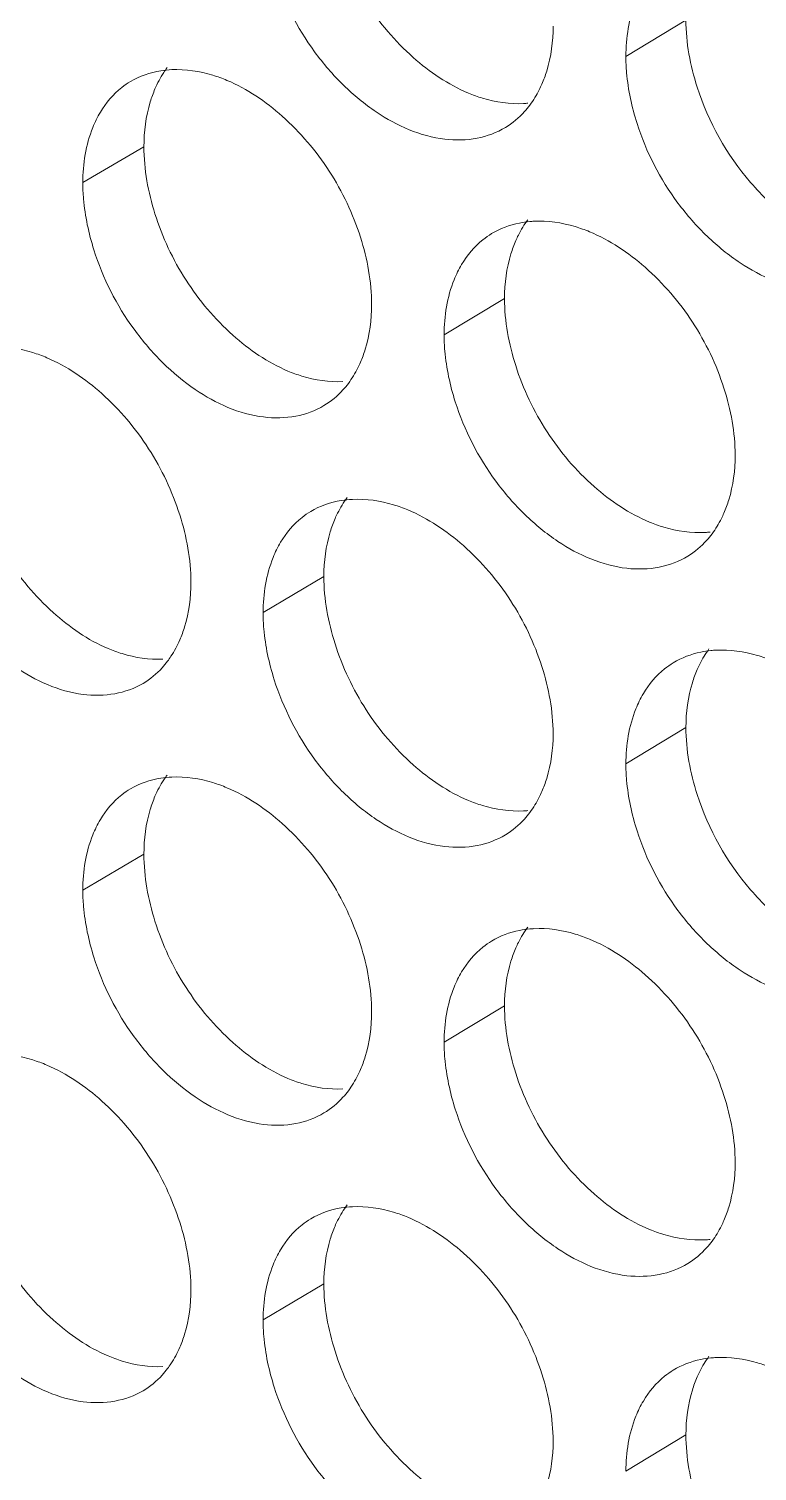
# Model space of a CAD drawing. Header units: millimetres. Extents: x 1177 to 4147, y 93 to 2194.
# Drawn here: x 2615.09 to 2623.2, y 972.95 to 989 of the extents above; entities that cross this region are included whole.
import ezdxf

# ---------------------------------------------------------------- set-up
doc = ezdxf.new("R2010")
doc.units = ezdxf.units.MM
doc.header["$LTSCALE"] = 0.1
doc.layers.get('0').update_dxf_attribs({"lineweight": 13})
doc.layers.add('标注', color=251, linetype='Continuous', lineweight=9)

# ---------------------------------------------------------------- blocks, each defined once
blk = doc.blocks.new('02')
at = {"layer": '标注'}
for p, q in [((4515.425, 1004.27), (4514.47, 1003.691)), ((4506.808, 1002.255), (4505.836, 1001.684)), ((4506.808, 1002.255), (4505.836, 1001.684)), ((4512.541, 999.841), (4511.58, 999.265)), ((4512.541, 999.841), (4511.58, 999.265)), ((4509.669, 995.42), (4508.703, 994.846)), ((4515.425, 993.02), (4514.47, 992.441)), ((4506.808, 991.005), (4505.836, 990.434)), ((4512.541, 988.591), (4511.58, 988.015)), ((4509.669, 984.17), (4508.703, 983.596)), ((4515.425, 981.77), (4514.47, 981.191))]:
    blk.add_line(p, q, dxfattribs=at)
for centre, radius, start, end in [((4512.763, 1004.58), 1.64, 272.8765, 275.2009), ((4513.09, 999.418), 1.654, 92.9003, 95.1818), ((4513.09, 999.418), 1.654, 92.9003, 95.1818), ((4515.644, 997.767), 1.649, 272.9969, 275.7719), ((4515.644, 997.767), 1.649, 272.9969, 275.7719), ((4515.989, 992.589), 1.662, 93.0207, 95.749), ((4512.763, 993.33), 1.64, 272.8765, 275.2009), ((4513.09, 988.168), 1.654, 92.9003, 95.1818), ((4515.644, 986.517), 1.649, 272.9969, 275.7719), ((4515.989, 981.339), 1.662, 93.0207, 95.749)]:
    blk.add_arc(centre, radius, start, end, dxfattribs=at)
for points, knots in [([(4509.669, 1006.67), (4509.669, 1006.309), (4509.808, 1005.56), (4510.296, 1004.526), (4511.027, 1003.664), (4511.644, 1003.243), (4511.966, 1003.108)], [0, 0, 0, 0, 0.243882, 0.505596, 0.764283, 1, 1, 1, 1]), ([(4508.88, 1005.028), (4509.023, 1004.578), (4509.35, 1003.933), (4509.962, 1003.227), (4510.615, 1002.683), (4511.366, 1002.348), (4512.099, 1002.362), (4512.418, 1002.479), (4512.556, 1002.562)], [0, 0, 0, 0, 0.285826, 0.427621, 0.562871, 0.799523, 0.902937, 1, 1, 1, 1]), ([(4514.748, 1004.807), (4514.702, 1004.73), (4514.532, 1004.382), (4514.47, 1003.987), (4514.47, 1003.691)], [0, 0, 0, 0, 0.232969, 1, 1, 1, 1]), ([(4515.425, 1004.27), (4515.425, 1003.909), (4515.6, 1002.97), (4516.216, 1001.874), (4517.032, 1001.1), (4517.5, 1000.817), (4517.74, 1000.719)], [0, 0, 0, 0, 0.243755, 0.63494, 0.825083, 1, 1, 1, 1]), ([(4513.134, 1003.251), (4513.164, 1003.318), (4513.272, 1003.613), (4513.313, 1003.931), (4513.313, 1004.17)], [0, 0, 0, 0, 0.235903, 1, 1, 1, 1]), ([(4514.47, 1003.691), (4514.47, 1003.605), (4514.487, 1003.243), (4514.564, 1002.886), (4514.648, 1002.624)], [0, 0, 0, 0, 0.239271, 1, 1, 1, 1]), ([(4507.251, 1003.481), (4507.192, 1003.478), (4506.965, 1003.456), (4506.741, 1003.38), (4506.595, 1003.294)], [0, 0, 0, 0, 0.258729, 1, 1, 1, 1]), ([(4507.251, 1003.481), (4507.192, 1003.478), (4506.965, 1003.456), (4506.741, 1003.38), (4506.595, 1003.294)], [0, 0, 0, 0, 0.258729, 1, 1, 1, 1]), ([(4507.178, 1003.513), (4507.159, 1003.487), (4507.084, 1003.381), (4507.023, 1003.265), (4506.984, 1003.175)], [0, 0, 0, 0, 0.244083, 1, 1, 1, 1]), ([(4507.178, 1003.513), (4507.159, 1003.487), (4507.084, 1003.381), (4507.023, 1003.265), (4506.984, 1003.175)], [0, 0, 0, 0, 0.244083, 1, 1, 1, 1]), ([(4508.128, 1003.311), (4508.055, 1003.342), (4507.774, 1003.445), (4507.471, 1003.491), (4507.251, 1003.481)], [0, 0, 0, 0, 0.26624, 1, 1, 1, 1]), ([(4508.128, 1003.311), (4508.055, 1003.342), (4507.774, 1003.445), (4507.471, 1003.491), (4507.251, 1003.481)], [0, 0, 0, 0, 0.26624, 1, 1, 1, 1]), ([(4510.428, 999.747), (4510.428, 1000.108), (4510.288, 1000.857), (4509.799, 1001.891), (4509.067, 1002.753), (4508.45, 1003.176), (4508.128, 1003.311)], [0, 0, 0, 0, 0.243745, 0.505466, 0.764291, 1, 1, 1, 1]), ([(4510.428, 999.747), (4510.428, 1000.108), (4510.288, 1000.857), (4509.799, 1001.891), (4509.067, 1002.753), (4508.45, 1003.176), (4508.128, 1003.311)], [0, 0, 0, 0, 0.243745, 0.505466, 0.764291, 1, 1, 1, 1]), ([(4506.595, 1003.294), (4506.547, 1003.265), (4506.356, 1003.135), (4506.204, 1002.952), (4506.115, 1002.803)], [0, 0, 0, 0, 0.245038, 1, 1, 1, 1]), ([(4506.595, 1003.294), (4506.547, 1003.265), (4506.356, 1003.135), (4506.204, 1002.952), (4506.115, 1002.803)], [0, 0, 0, 0, 0.245038, 1, 1, 1, 1]), ([(4506.984, 1003.175), (4506.955, 1003.107), (4506.848, 1002.812), (4506.808, 1002.495), (4506.808, 1002.255)], [0, 0, 0, 0, 0.235516, 1, 1, 1, 1]), ([(4506.984, 1003.175), (4506.955, 1003.107), (4506.848, 1002.812), (4506.808, 1002.495), (4506.808, 1002.255)], [0, 0, 0, 0, 0.235516, 1, 1, 1, 1]), ([(4511.966, 1003.108), (4512.039, 1003.078), (4512.321, 1002.976), (4512.625, 1002.931), (4512.845, 1002.942)], [0, 0, 0, 0, 0.265834, 1, 1, 1, 1]), ([(4512.944, 1002.918), (4513, 1002.995), (4513.067, 1003.105), (4513.121, 1003.22), (4513.134, 1003.251)], [0, 0, 0, 0, 0.743715, 1, 1, 1, 1]), ([(4512.556, 1002.562), (4512.668, 1002.63), (4512.806, 1002.745), (4512.917, 1002.882), (4512.944, 1002.918)], [0, 0, 0, 0, 0.744496, 1, 1, 1, 1]), ([(4506.115, 1002.803), (4506.069, 1002.726), (4505.898, 1002.377), (4505.836, 1001.981), (4505.836, 1001.684)], [0, 0, 0, 0, 0.232263, 1, 1, 1, 1]), ([(4506.115, 1002.803), (4506.069, 1002.726), (4505.898, 1002.377), (4505.836, 1001.981), (4505.836, 1001.684)], [0, 0, 0, 0, 0.232263, 1, 1, 1, 1]), ([(4514.648, 1002.624), (4514.793, 1002.173), (4515.124, 1001.527), (4515.744, 1000.824), (4516.404, 1000.282), (4517.165, 999.953), (4517.903, 999.975), (4518.224, 1000.096), (4518.362, 1000.181)], [0, 0, 0, 0, 0.285015, 0.426566, 0.56171, 0.798641, 0.902454, 1, 1, 1, 1]), ([(4506.808, 1002.255), (4506.808, 1001.894), (4506.946, 1001.145), (4507.432, 1000.111), (4508.16, 999.247), (4508.775, 998.824), (4509.096, 998.688)], [0, 0, 0, 0, 0.24405, 0.505923, 0.764587, 1, 1, 1, 1]), ([(4506.808, 1002.255), (4506.808, 1001.894), (4506.946, 1001.145), (4507.432, 1000.111), (4508.16, 999.247), (4508.775, 998.824), (4509.096, 998.688)], [0, 0, 0, 0, 0.24405, 0.505923, 0.764587, 1, 1, 1, 1]), ([(4505.836, 1001.684), (4505.836, 1001.597), (4505.853, 1001.236), (4505.93, 1000.878), (4506.013, 1000.615)], [0, 0, 0, 0, 0.239158, 1, 1, 1, 1]), ([(4505.836, 1001.684), (4505.836, 1001.597), (4505.853, 1001.236), (4505.93, 1000.878), (4506.013, 1000.615)], [0, 0, 0, 0, 0.239158, 1, 1, 1, 1]), ([(4512.941, 1001.065), (4512.887, 1001.06), (4512.676, 1001.03), (4512.472, 1000.954), (4512.336, 1000.873)], [0, 0, 0, 0, 0.257466, 1, 1, 1, 1]), ([(4512.941, 1001.065), (4512.887, 1001.06), (4512.676, 1001.03), (4512.472, 1000.954), (4512.336, 1000.873)], [0, 0, 0, 0, 0.257466, 1, 1, 1, 1]), ([(4512.909, 1001.093), (4512.852, 1001.017), (4512.786, 1000.907), (4512.732, 1000.792), (4512.719, 1000.762)], [0, 0, 0, 0, 0.743694, 1, 1, 1, 1]), ([(4512.909, 1001.093), (4512.852, 1001.017), (4512.786, 1000.907), (4512.732, 1000.792), (4512.719, 1000.762)], [0, 0, 0, 0, 0.743694, 1, 1, 1, 1]), ([(4513.891, 1000.904), (4513.817, 1000.934), (4513.533, 1001.036), (4513.228, 1001.081), (4513.007, 1001.069)], [0, 0, 0, 0, 0.265915, 1, 1, 1, 1]), ([(4513.891, 1000.904), (4513.817, 1000.934), (4513.533, 1001.036), (4513.228, 1001.081), (4513.007, 1001.069)], [0, 0, 0, 0, 0.265915, 1, 1, 1, 1]), ([(4512.336, 1000.873), (4512.288, 1000.844), (4512.099, 1000.713), (4511.948, 1000.531), (4511.859, 1000.382)], [0, 0, 0, 0, 0.245262, 1, 1, 1, 1]), ([(4512.336, 1000.873), (4512.288, 1000.844), (4512.099, 1000.713), (4511.948, 1000.531), (4511.859, 1000.382)], [0, 0, 0, 0, 0.245262, 1, 1, 1, 1]), ([(4516.208, 997.35), (4516.208, 997.711), (4516.067, 998.46), (4515.574, 999.491), (4514.836, 1000.351), (4514.214, 1000.77), (4513.891, 1000.904)], [0, 0, 0, 0, 0.243409, 0.504813, 0.763684, 1, 1, 1, 1]), ([(4516.208, 997.35), (4516.208, 997.711), (4516.067, 998.46), (4515.574, 999.491), (4514.836, 1000.351), (4514.214, 1000.77), (4513.891, 1000.904)], [0, 0, 0, 0, 0.243409, 0.504813, 0.763684, 1, 1, 1, 1]), ([(4506.013, 1000.615), (4506.155, 1000.165), (4506.48, 999.521), (4507.089, 998.814), (4507.737, 998.268), (4508.484, 997.931), (4509.215, 997.941), (4509.533, 998.056), (4509.67, 998.138)], [0, 0, 0, 0, 0.286235, 0.428153, 0.563457, 0.799968, 0.903181, 1, 1, 1, 1]), ([(4506.013, 1000.615), (4506.155, 1000.165), (4506.48, 999.521), (4507.089, 998.814), (4507.737, 998.268), (4508.484, 997.931), (4509.215, 997.941), (4509.533, 998.056), (4509.67, 998.138)], [0, 0, 0, 0, 0.286235, 0.428153, 0.563457, 0.799968, 0.903181, 1, 1, 1, 1]), ([(4512.719, 1000.762), (4512.69, 1000.694), (4512.582, 1000.399), (4512.541, 1000.081), (4512.541, 999.841)], [0, 0, 0, 0, 0.235813, 1, 1, 1, 1]), ([(4512.719, 1000.762), (4512.69, 1000.694), (4512.582, 1000.399), (4512.541, 1000.081), (4512.541, 999.841)], [0, 0, 0, 0, 0.235813, 1, 1, 1, 1]), ([(4511.859, 1000.382), (4511.813, 1000.305), (4511.643, 999.957), (4511.58, 999.562), (4511.58, 999.265)], [0, 0, 0, 0, 0.232735, 1, 1, 1, 1]), ([(4511.859, 1000.382), (4511.813, 1000.305), (4511.643, 999.957), (4511.58, 999.562), (4511.58, 999.265)], [0, 0, 0, 0, 0.232735, 1, 1, 1, 1]), ([(4510.25, 998.828), (4510.28, 998.896), (4510.387, 999.19), (4510.428, 999.508), (4510.428, 999.747)], [0, 0, 0, 0, 0.235754, 1, 1, 1, 1]), ([(4510.25, 998.828), (4510.28, 998.896), (4510.387, 999.19), (4510.428, 999.508), (4510.428, 999.747)], [0, 0, 0, 0, 0.235754, 1, 1, 1, 1]), ([(4512.541, 999.841), (4512.541, 999.48), (4512.681, 998.732), (4513.171, 997.699), (4513.905, 996.838), (4514.524, 996.419), (4514.847, 996.285)], [0, 0, 0, 0, 0.243714, 0.505271, 0.763981, 1, 1, 1, 1]), ([(4512.541, 999.841), (4512.541, 999.48), (4512.681, 998.732), (4513.171, 997.699), (4513.905, 996.838), (4514.524, 996.419), (4514.847, 996.285)], [0, 0, 0, 0, 0.243714, 0.505271, 0.763981, 1, 1, 1, 1]), ([(4511.58, 999.265), (4511.58, 999.179), (4511.597, 998.817), (4511.675, 998.46), (4511.758, 998.198)], [0, 0, 0, 0, 0.239233, 1, 1, 1, 1]), ([(4511.58, 999.265), (4511.58, 999.179), (4511.597, 998.817), (4511.675, 998.46), (4511.758, 998.198)], [0, 0, 0, 0, 0.239233, 1, 1, 1, 1]), ([(4505.264, 998.9), (4505.191, 998.931), (4504.912, 999.035), (4504.609, 999.082), (4504.391, 999.072)], [0, 0, 0, 0, 0.266406, 1, 1, 1, 1]), ([(4507.555, 995.331), (4507.555, 995.692), (4507.415, 996.441), (4506.928, 997.475), (4506.199, 998.34), (4505.585, 998.764), (4505.264, 998.9)], [0, 0, 0, 0, 0.243914, 0.505794, 0.764596, 1, 1, 1, 1]), ([(4510.058, 998.492), (4510.115, 998.569), (4510.183, 998.68), (4510.237, 998.797), (4510.25, 998.828)], [0, 0, 0, 0, 0.74354, 1, 1, 1, 1]), ([(4510.058, 998.492), (4510.115, 998.569), (4510.183, 998.68), (4510.237, 998.797), (4510.25, 998.828)], [0, 0, 0, 0, 0.74354, 1, 1, 1, 1]), ([(4509.096, 998.688), (4509.169, 998.658), (4509.449, 998.555), (4509.753, 998.509), (4509.971, 998.52)], [0, 0, 0, 0, 0.265996, 1, 1, 1, 1]), ([(4509.096, 998.688), (4509.169, 998.658), (4509.449, 998.555), (4509.753, 998.509), (4509.971, 998.52)], [0, 0, 0, 0, 0.265996, 1, 1, 1, 1]), ([(4509.67, 998.138), (4509.782, 998.205), (4509.92, 998.32), (4510.031, 998.456), (4510.058, 998.492)], [0, 0, 0, 0, 0.744409, 1, 1, 1, 1]), ([(4509.67, 998.138), (4509.782, 998.205), (4509.92, 998.32), (4510.031, 998.456), (4510.058, 998.492)], [0, 0, 0, 0, 0.744409, 1, 1, 1, 1]), ([(4511.758, 998.198), (4511.902, 997.747), (4512.231, 997.102), (4512.847, 996.397), (4513.504, 995.854), (4514.26, 995.522), (4514.996, 995.54), (4515.316, 995.659), (4515.454, 995.743)], [0, 0, 0, 0, 0.28542, 0.427092, 0.562289, 0.79908, 0.902694, 1, 1, 1, 1]), ([(4511.758, 998.198), (4511.902, 997.747), (4512.231, 997.102), (4512.847, 996.397), (4513.504, 995.854), (4514.26, 995.522), (4514.996, 995.54), (4515.316, 995.659), (4515.454, 995.743)], [0, 0, 0, 0, 0.28542, 0.427092, 0.562289, 0.79908, 0.902694, 1, 1, 1, 1]), ([(4503.958, 997.847), (4503.958, 997.486), (4504.096, 996.737), (4504.579, 995.702), (4505.304, 994.836), (4505.917, 994.411), (4506.237, 994.275)], [0, 0, 0, 0, 0.244219, 0.506251, 0.764892, 1, 1, 1, 1]), ([(4516.029, 996.43), (4516.059, 996.498), (4516.167, 996.793), (4516.208, 997.11), (4516.208, 997.35)], [0, 0, 0, 0, 0.236051, 1, 1, 1, 1]), ([(4516.029, 996.43), (4516.059, 996.498), (4516.167, 996.793), (4516.208, 997.11), (4516.208, 997.35)], [0, 0, 0, 0, 0.236051, 1, 1, 1, 1]), ([(4510.038, 996.675), (4509.981, 996.598), (4509.913, 996.487), (4509.859, 996.37), (4509.846, 996.34)], [0, 0, 0, 0, 0.74352, 1, 1, 1, 1]), ([(4509.46, 996.455), (4509.412, 996.426), (4509.222, 996.295), (4509.07, 996.113), (4508.981, 995.964)], [0, 0, 0, 0, 0.245151, 1, 1, 1, 1]), ([(4510.123, 996.647), (4510.064, 996.644), (4509.833, 996.621), (4509.608, 996.543), (4509.46, 996.455)], [0, 0, 0, 0, 0.258753, 1, 1, 1, 1]), ([(4511.004, 996.479), (4510.93, 996.51), (4510.648, 996.612), (4510.343, 996.658), (4510.123, 996.647)], [0, 0, 0, 0, 0.266077, 1, 1, 1, 1]), ([(4513.313, 992.92), (4513.313, 993.281), (4513.172, 994.03), (4512.681, 995.063), (4511.946, 995.924), (4511.327, 996.344), (4511.004, 996.479)], [0, 0, 0, 0, 0.243576, 0.505139, 0.763987, 1, 1, 1, 1]), ([(4515.841, 996.101), (4515.897, 996.177), (4515.963, 996.286), (4516.016, 996.4), (4516.029, 996.43)], [0, 0, 0, 0, 0.743887, 1, 1, 1, 1]), ([(4515.841, 996.101), (4515.897, 996.177), (4515.963, 996.286), (4516.016, 996.4), (4516.029, 996.43)], [0, 0, 0, 0, 0.743887, 1, 1, 1, 1]), ([(4503.157, 996.209), (4503.298, 995.76), (4503.621, 995.115), (4504.227, 994.408), (4504.871, 993.861), (4505.614, 993.521), (4506.341, 993.527), (4506.658, 993.64), (4506.795, 993.72)], [0, 0, 0, 0, 0.286646, 0.428688, 0.564047, 0.800418, 0.903427, 1, 1, 1, 1]), ([(4509.846, 996.34), (4509.817, 996.272), (4509.709, 995.977), (4509.669, 995.66), (4509.669, 995.42)], [0, 0, 0, 0, 0.235665, 1, 1, 1, 1]), ([(4514.847, 996.285), (4514.921, 996.255), (4515.204, 996.153), (4515.51, 996.109), (4515.73, 996.121)], [0, 0, 0, 0, 0.265674, 1, 1, 1, 1]), ([(4514.847, 996.285), (4514.921, 996.255), (4515.204, 996.153), (4515.51, 996.109), (4515.73, 996.121)], [0, 0, 0, 0, 0.265674, 1, 1, 1, 1]), ([(4515.454, 995.743), (4515.566, 995.811), (4515.703, 995.928), (4515.814, 996.065), (4515.841, 996.101)], [0, 0, 0, 0, 0.744581, 1, 1, 1, 1]), ([(4515.454, 995.743), (4515.566, 995.811), (4515.703, 995.928), (4515.814, 996.065), (4515.841, 996.101)], [0, 0, 0, 0, 0.744581, 1, 1, 1, 1]), ([(4508.981, 995.964), (4508.935, 995.887), (4508.765, 995.538), (4508.703, 995.143), (4508.703, 994.846)], [0, 0, 0, 0, 0.2325, 1, 1, 1, 1]), ([(4507.378, 994.412), (4507.407, 994.48), (4507.514, 994.774), (4507.555, 995.091), (4507.555, 995.331)], [0, 0, 0, 0, 0.235606, 1, 1, 1, 1]), ([(4509.669, 995.42), (4509.669, 995.059), (4509.808, 994.31), (4510.296, 993.276), (4511.027, 992.414), (4511.644, 991.993), (4511.966, 991.858)], [0, 0, 0, 0, 0.243882, 0.505596, 0.764283, 1, 1, 1, 1]), ([(4508.703, 994.846), (4508.703, 994.76), (4508.719, 994.398), (4508.797, 994.04), (4508.88, 993.778)], [0, 0, 0, 0, 0.239196, 1, 1, 1, 1]), ([(4507.183, 994.073), (4507.202, 994.098), (4507.277, 994.205), (4507.339, 994.321), (4507.378, 994.412)], [0, 0, 0, 0, 0.244103, 1, 1, 1, 1]), ([(4506.237, 994.275), (4506.31, 994.244), (4506.589, 994.141), (4506.891, 994.095), (4507.109, 994.105)], [0, 0, 0, 0, 0.26616, 1, 1, 1, 1]), ([(4515.823, 994.243), (4515.769, 994.237), (4515.56, 994.206), (4515.358, 994.129), (4515.224, 994.048)], [0, 0, 0, 0, 0.257249, 1, 1, 1, 1]), ([(4515.791, 994.268), (4515.735, 994.193), (4515.67, 994.084), (4515.616, 993.97), (4515.604, 993.94)], [0, 0, 0, 0, 0.743867, 1, 1, 1, 1]), ([(4516.789, 994.085), (4516.715, 994.115), (4516.43, 994.216), (4516.123, 994.26), (4515.901, 994.249)], [0, 0, 0, 0, 0.265755, 1, 1, 1, 1]), ([(4506.795, 993.72), (4506.907, 993.787), (4507.045, 993.901), (4507.156, 994.037), (4507.183, 994.073)], [0, 0, 0, 0, 0.744319, 1, 1, 1, 1]), ([(4515.224, 994.048), (4515.176, 994.019), (4514.988, 993.887), (4514.837, 993.706), (4514.748, 993.557)], [0, 0, 0, 0, 0.24537, 1, 1, 1, 1]), ([(4515.604, 993.94), (4515.574, 993.872), (4515.466, 993.577), (4515.425, 993.259), (4515.425, 993.02)], [0, 0, 0, 0, 0.235961, 1, 1, 1, 1]), ([(4508.88, 993.778), (4509.023, 993.328), (4509.35, 992.683), (4509.962, 991.977), (4510.615, 991.433), (4511.366, 991.098), (4512.099, 991.112), (4512.418, 991.229), (4512.556, 991.312)], [0, 0, 0, 0, 0.285826, 0.427621, 0.562871, 0.799523, 0.902937, 1, 1, 1, 1]), ([(4514.748, 993.557), (4514.702, 993.48), (4514.532, 993.132), (4514.47, 992.737), (4514.47, 992.441)], [0, 0, 0, 0, 0.232969, 1, 1, 1, 1]), ([(4515.425, 993.02), (4515.425, 992.659), (4515.6, 991.72), (4516.216, 990.624), (4517.032, 989.85), (4517.5, 989.567), (4517.74, 989.469)], [0, 0, 0, 0, 0.243755, 0.63494, 0.825083, 1, 1, 1, 1]), ([(4513.134, 992.001), (4513.164, 992.068), (4513.272, 992.363), (4513.313, 992.681), (4513.313, 992.92)], [0, 0, 0, 0, 0.235903, 1, 1, 1, 1]), ([(4514.47, 992.441), (4514.47, 992.355), (4514.487, 991.993), (4514.564, 991.636), (4514.648, 991.374)], [0, 0, 0, 0, 0.239271, 1, 1, 1, 1]), ([(4507.251, 992.231), (4507.192, 992.228), (4506.965, 992.206), (4506.741, 992.13), (4506.595, 992.044)], [0, 0, 0, 0, 0.258729, 1, 1, 1, 1]), ([(4507.178, 992.263), (4507.159, 992.237), (4507.084, 992.131), (4507.023, 992.015), (4506.984, 991.925)], [0, 0, 0, 0, 0.244083, 1, 1, 1, 1]), ([(4508.128, 992.061), (4508.055, 992.092), (4507.774, 992.195), (4507.471, 992.241), (4507.251, 992.231)], [0, 0, 0, 0, 0.26624, 1, 1, 1, 1]), ([(4506.595, 992.044), (4506.547, 992.015), (4506.356, 991.885), (4506.204, 991.702), (4506.115, 991.553)], [0, 0, 0, 0, 0.245038, 1, 1, 1, 1]), ([(4506.984, 991.925), (4506.955, 991.857), (4506.848, 991.562), (4506.808, 991.245), (4506.808, 991.005)], [0, 0, 0, 0, 0.235516, 1, 1, 1, 1]), ([(4510.428, 988.497), (4510.428, 988.858), (4510.288, 989.607), (4509.799, 990.641), (4509.067, 991.503), (4508.45, 991.926), (4508.128, 992.061)], [0, 0, 0, 0, 0.243745, 0.505466, 0.764291, 1, 1, 1, 1]), ([(4511.966, 991.858), (4512.039, 991.828), (4512.321, 991.726), (4512.625, 991.681), (4512.845, 991.692)], [0, 0, 0, 0, 0.265834, 1, 1, 1, 1]), ([(4512.944, 991.668), (4513, 991.745), (4513.067, 991.855), (4513.121, 991.97), (4513.134, 992.001)], [0, 0, 0, 0, 0.743715, 1, 1, 1, 1]), ([(4512.556, 991.312), (4512.668, 991.38), (4512.806, 991.495), (4512.917, 991.632), (4512.944, 991.668)], [0, 0, 0, 0, 0.744496, 1, 1, 1, 1]), ([(4506.115, 991.553), (4506.069, 991.476), (4505.898, 991.127), (4505.836, 990.731), (4505.836, 990.434)], [0, 0, 0, 0, 0.232263, 1, 1, 1, 1]), ([(4514.648, 991.374), (4514.793, 990.923), (4515.124, 990.277), (4515.744, 989.574), (4516.404, 989.032), (4517.165, 988.703), (4517.903, 988.725), (4518.224, 988.846), (4518.362, 988.931)], [0, 0, 0, 0, 0.285015, 0.426566, 0.56171, 0.798641, 0.902454, 1, 1, 1, 1]), ([(4506.808, 991.005), (4506.808, 990.644), (4506.946, 989.895), (4507.432, 988.861), (4508.16, 987.997), (4508.775, 987.574), (4509.096, 987.438)], [0, 0, 0, 0, 0.24405, 0.505923, 0.764587, 1, 1, 1, 1]), ([(4505.836, 990.434), (4505.836, 990.347), (4505.853, 989.986), (4505.93, 989.628), (4506.013, 989.365)], [0, 0, 0, 0, 0.239158, 1, 1, 1, 1]), ([(4512.941, 989.815), (4512.887, 989.81), (4512.676, 989.78), (4512.472, 989.704), (4512.336, 989.623)], [0, 0, 0, 0, 0.257466, 1, 1, 1, 1]), ([(4512.909, 989.843), (4512.852, 989.767), (4512.786, 989.657), (4512.732, 989.542), (4512.719, 989.512)], [0, 0, 0, 0, 0.743694, 1, 1, 1, 1]), ([(4513.891, 989.654), (4513.817, 989.684), (4513.533, 989.786), (4513.228, 989.831), (4513.007, 989.819)], [0, 0, 0, 0, 0.265915, 1, 1, 1, 1]), ([(4512.336, 989.623), (4512.288, 989.594), (4512.099, 989.463), (4511.948, 989.281), (4511.859, 989.132)], [0, 0, 0, 0, 0.245262, 1, 1, 1, 1]), ([(4516.208, 986.1), (4516.208, 986.461), (4516.067, 987.21), (4515.574, 988.241), (4514.836, 989.101), (4514.214, 989.52), (4513.891, 989.654)], [0, 0, 0, 0, 0.243409, 0.504813, 0.763684, 1, 1, 1, 1]), ([(4506.013, 989.365), (4506.155, 988.915), (4506.48, 988.271), (4507.089, 987.564), (4507.737, 987.018), (4508.484, 986.681), (4509.215, 986.691), (4509.533, 986.806), (4509.67, 986.888)], [0, 0, 0, 0, 0.286235, 0.428153, 0.563457, 0.799968, 0.903181, 1, 1, 1, 1]), ([(4512.719, 989.512), (4512.69, 989.444), (4512.582, 989.149), (4512.541, 988.831), (4512.541, 988.591)], [0, 0, 0, 0, 0.235813, 1, 1, 1, 1]), ([(4511.859, 989.132), (4511.813, 989.055), (4511.643, 988.707), (4511.58, 988.312), (4511.58, 988.015)], [0, 0, 0, 0, 0.232735, 1, 1, 1, 1]), ([(4510.25, 987.578), (4510.28, 987.646), (4510.387, 987.94), (4510.428, 988.258), (4510.428, 988.497)], [0, 0, 0, 0, 0.235754, 1, 1, 1, 1]), ([(4512.541, 988.591), (4512.541, 988.23), (4512.681, 987.482), (4513.171, 986.449), (4513.905, 985.588), (4514.524, 985.169), (4514.847, 985.035)], [0, 0, 0, 0, 0.243714, 0.505271, 0.763981, 1, 1, 1, 1]), ([(4511.58, 988.015), (4511.58, 987.929), (4511.597, 987.567), (4511.675, 987.21), (4511.758, 986.948)], [0, 0, 0, 0, 0.239233, 1, 1, 1, 1]), ([(4505.264, 987.65), (4505.191, 987.681), (4504.912, 987.785), (4504.609, 987.832), (4504.391, 987.822)], [0, 0, 0, 0, 0.266406, 1, 1, 1, 1]), ([(4507.555, 984.081), (4507.555, 984.442), (4507.415, 985.191), (4506.928, 986.225), (4506.199, 987.09), (4505.585, 987.514), (4505.264, 987.65)], [0, 0, 0, 0, 0.243914, 0.505794, 0.764596, 1, 1, 1, 1]), ([(4510.058, 987.242), (4510.115, 987.319), (4510.183, 987.43), (4510.237, 987.547), (4510.25, 987.578)], [0, 0, 0, 0, 0.74354, 1, 1, 1, 1]), ([(4509.096, 987.438), (4509.169, 987.408), (4509.449, 987.305), (4509.753, 987.259), (4509.971, 987.27)], [0, 0, 0, 0, 0.265996, 1, 1, 1, 1]), ([(4509.67, 986.888), (4509.782, 986.955), (4509.92, 987.07), (4510.031, 987.206), (4510.058, 987.242)], [0, 0, 0, 0, 0.744409, 1, 1, 1, 1]), ([(4511.758, 986.948), (4511.902, 986.497), (4512.231, 985.852), (4512.847, 985.147), (4513.504, 984.604), (4514.26, 984.272), (4514.996, 984.29), (4515.316, 984.409), (4515.454, 984.493)], [0, 0, 0, 0, 0.28542, 0.427092, 0.562289, 0.79908, 0.902694, 1, 1, 1, 1]), ([(4503.958, 986.597), (4503.958, 986.236), (4504.096, 985.487), (4504.579, 984.452), (4505.304, 983.586), (4505.917, 983.161), (4506.237, 983.025)], [0, 0, 0, 0, 0.244219, 0.506251, 0.764892, 1, 1, 1, 1]), ([(4516.029, 985.18), (4516.059, 985.248), (4516.167, 985.543), (4516.208, 985.86), (4516.208, 986.1)], [0, 0, 0, 0, 0.236051, 1, 1, 1, 1]), ([(4510.038, 985.425), (4509.981, 985.348), (4509.913, 985.237), (4509.859, 985.12), (4509.846, 985.09)], [0, 0, 0, 0, 0.74352, 1, 1, 1, 1]), ([(4509.46, 985.205), (4509.412, 985.176), (4509.222, 985.045), (4509.07, 984.863), (4508.981, 984.714)], [0, 0, 0, 0, 0.245151, 1, 1, 1, 1]), ([(4510.123, 985.397), (4510.064, 985.394), (4509.833, 985.371), (4509.608, 985.293), (4509.46, 985.205)], [0, 0, 0, 0, 0.258753, 1, 1, 1, 1]), ([(4511.004, 985.229), (4510.93, 985.26), (4510.648, 985.362), (4510.343, 985.408), (4510.123, 985.397)], [0, 0, 0, 0, 0.266077, 1, 1, 1, 1]), ([(4513.313, 981.67), (4513.313, 982.031), (4513.172, 982.78), (4512.681, 983.813), (4511.946, 984.674), (4511.327, 985.094), (4511.004, 985.229)], [0, 0, 0, 0, 0.243576, 0.505139, 0.763987, 1, 1, 1, 1]), ([(4509.846, 985.09), (4509.817, 985.022), (4509.709, 984.727), (4509.669, 984.41), (4509.669, 984.17)], [0, 0, 0, 0, 0.235665, 1, 1, 1, 1]), ([(4514.847, 985.035), (4514.921, 985.005), (4515.204, 984.903), (4515.51, 984.859), (4515.73, 984.871)], [0, 0, 0, 0, 0.265674, 1, 1, 1, 1]), ([(4515.841, 984.851), (4515.897, 984.927), (4515.963, 985.036), (4516.016, 985.15), (4516.029, 985.18)], [0, 0, 0, 0, 0.743887, 1, 1, 1, 1]), ([(4503.157, 984.959), (4503.298, 984.51), (4503.621, 983.865), (4504.227, 983.158), (4504.871, 982.611), (4505.614, 982.271), (4506.341, 982.277), (4506.658, 982.39), (4506.795, 982.47)], [0, 0, 0, 0, 0.286646, 0.428688, 0.564047, 0.800418, 0.903427, 1, 1, 1, 1]), ([(4515.454, 984.493), (4515.566, 984.561), (4515.703, 984.678), (4515.814, 984.815), (4515.841, 984.851)], [0, 0, 0, 0, 0.744581, 1, 1, 1, 1]), ([(4508.981, 984.714), (4508.935, 984.637), (4508.765, 984.288), (4508.703, 983.893), (4508.703, 983.596)], [0, 0, 0, 0, 0.2325, 1, 1, 1, 1]), ([(4507.378, 983.162), (4507.407, 983.23), (4507.514, 983.524), (4507.555, 983.841), (4507.555, 984.081)], [0, 0, 0, 0, 0.235606, 1, 1, 1, 1]), ([(4509.669, 984.17), (4509.669, 983.809), (4509.808, 983.06), (4510.296, 982.026), (4511.027, 981.164), (4511.644, 980.743), (4511.966, 980.608)], [0, 0, 0, 0, 0.243882, 0.505596, 0.764283, 1, 1, 1, 1]), ([(4508.703, 983.596), (4508.703, 983.51), (4508.719, 983.148), (4508.797, 982.79), (4508.88, 982.528)], [0, 0, 0, 0, 0.239196, 1, 1, 1, 1]), ([(4507.183, 982.823), (4507.202, 982.848), (4507.277, 982.955), (4507.339, 983.071), (4507.378, 983.162)], [0, 0, 0, 0, 0.244103, 1, 1, 1, 1]), ([(4506.237, 983.025), (4506.31, 982.994), (4506.589, 982.891), (4506.891, 982.845), (4507.109, 982.855)], [0, 0, 0, 0, 0.26616, 1, 1, 1, 1]), ([(4515.823, 982.993), (4515.769, 982.987), (4515.56, 982.956), (4515.358, 982.879), (4515.224, 982.798)], [0, 0, 0, 0, 0.257249, 1, 1, 1, 1]), ([(4515.791, 983.018), (4515.735, 982.943), (4515.67, 982.834), (4515.616, 982.72), (4515.604, 982.69)], [0, 0, 0, 0, 0.743867, 1, 1, 1, 1]), ([(4516.789, 982.835), (4516.715, 982.865), (4516.43, 982.966), (4516.123, 983.01), (4515.901, 982.999)], [0, 0, 0, 0, 0.265755, 1, 1, 1, 1]), ([(4506.795, 982.47), (4506.907, 982.537), (4507.045, 982.651), (4507.156, 982.787), (4507.183, 982.823)], [0, 0, 0, 0, 0.744319, 1, 1, 1, 1]), ([(4515.224, 982.798), (4515.176, 982.769), (4514.988, 982.637), (4514.837, 982.456), (4514.748, 982.307)], [0, 0, 0, 0, 0.24537, 1, 1, 1, 1]), ([(4515.604, 982.69), (4515.574, 982.622), (4515.466, 982.327), (4515.425, 982.009), (4515.425, 981.77)], [0, 0, 0, 0, 0.235961, 1, 1, 1, 1]), ([(4508.88, 982.528), (4509.023, 982.078), (4509.35, 981.433), (4509.962, 980.727), (4510.615, 980.183), (4511.366, 979.848), (4512.099, 979.862), (4512.418, 979.979), (4512.556, 980.062)], [0, 0, 0, 0, 0.285826, 0.427621, 0.562871, 0.799523, 0.902937, 1, 1, 1, 1]), ([(4514.748, 982.307), (4514.702, 982.23), (4514.532, 981.882), (4514.47, 981.487), (4514.47, 981.191)], [0, 0, 0, 0, 0.232969, 1, 1, 1, 1]), ([(4515.425, 981.77), (4515.425, 981.409), (4515.6, 980.47), (4516.216, 979.374), (4517.032, 978.6), (4517.5, 978.317), (4517.74, 978.219)], [0, 0, 0, 0, 0.243755, 0.63494, 0.825083, 1, 1, 1, 1]), ([(4513.134, 980.751), (4513.164, 980.818), (4513.272, 981.113), (4513.313, 981.431), (4513.313, 981.67)], [0, 0, 0, 0, 0.235903, 1, 1, 1, 1])]:
    blk.add_open_spline(points, degree=3, knots=knots, dxfattribs=at)

msp = doc.modelspace()

# ---------------------------------------------------------------- block references
at = {"xscale": 0.7, "yscale": 0.7, "zscale": 0.7}
msp.add_blockref('02', (-538.391, 286.112), dxfattribs=at)

doc.saveas('drawing.dxf')
